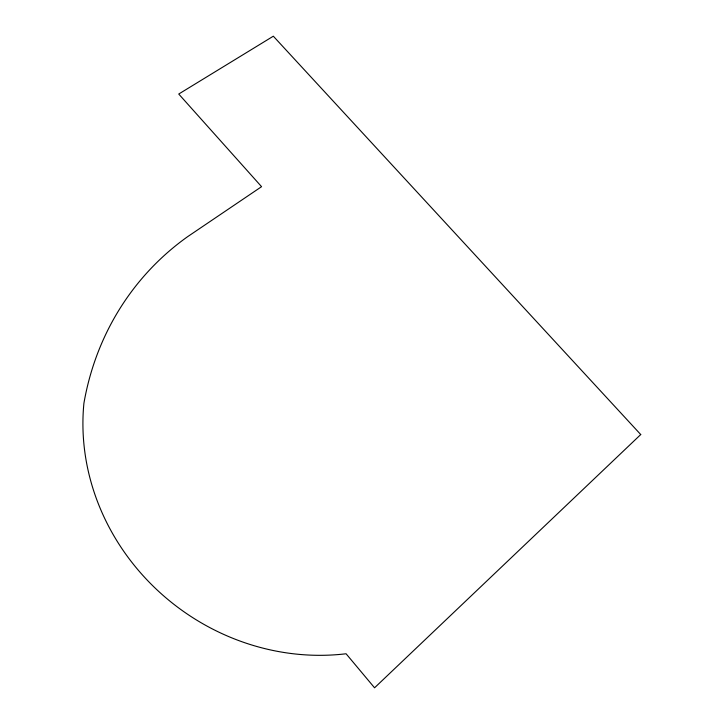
<?xml version="1.0" encoding="UTF-8"?>
<svg xmlns="http://www.w3.org/2000/svg" width="724" height="724" viewBox="0 0 724 724"><rect width="100%" height="100%" fill="white"/><g stroke="black" fill="none" stroke-linecap="round" stroke-linejoin="round"><path stroke-width="1.09" d="M640.74 434.545L374.561 687.8L346.081 653.763A226.431 209.598 36.7 0 1 83.912 403.268A302.46 276.106 44.8 0 1 187.525 236.739L261.572 186.674L178.738 94.03L273.328 36.2L640.74 434.545"/></g></svg>
